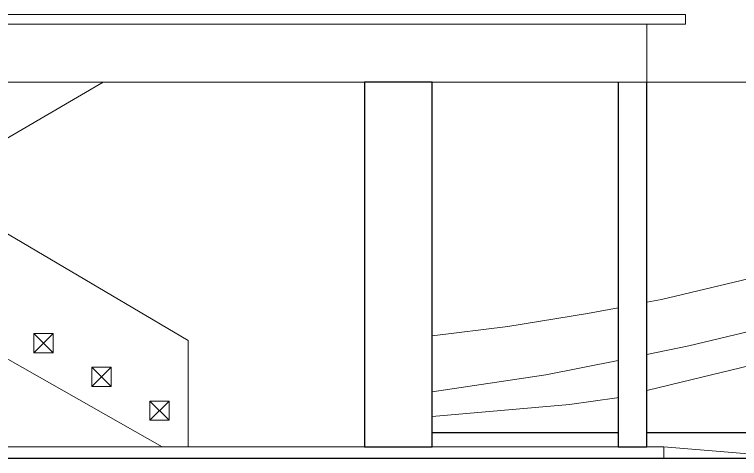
# Model space of a CAD drawing. Header units: inches. Extents: x 249 to 1192, y -18 to 440.
# Drawn here: x 621.88 to 629.39, y 180.07 to 184.66 of the extents above; entities that cross this region are included whole.
import ezdxf

# ---------------------------------------------------------------- set-up
doc = ezdxf.new("R2010")
doc.units = ezdxf.units.IN
doc.header["$MEASUREMENT"] = 0
for name, color, linetype, lineweight in [('BALOK', 3, 'Continuous', 20), ('DINDING', 6, 'Continuous', 0), ('LANTAI', 135, 'Continuous', 9)]:
    doc.layers.add(name, color=color, linetype=linetype, lineweight=lineweight)
doc.layers.add('GROUND', color=36, linetype='Continuous')
doc.layers.add('KOLOM', color=5, linetype='Continuous')

# ---------------------------------------------------------------- blocks, each defined once
blk = doc.blocks.new('ROOSTER')
at = {"layer": 'DINDING'}
blk.add_lwpolyline([(697.1307, 206.2812), (697.3307, 206.2812), (697.3307, 206.4812), (697.1307, 206.4812)], close=True, dxfattribs=at)
for points in [[(697.1307, 206.2812), (697.3307, 206.4812)], [(697.3307, 206.2812), (697.1307, 206.4812)]]:
    blk.add_lwpolyline(points, dxfattribs=at)
blk = doc.blocks.new('ampak samping')
at = {"layer": 'BALOK'}
blk.add_lwpolyline([(598.4558, 184.6617), (628.8298, 184.6617), (628.8298, 184.5617), (598.4558, 184.5617)], close=True, dxfattribs=at)
for points in [[(598.7558, 184.5617), (598.7558, 183.9617), (628.4298, 183.9617), (628.4298, 184.5617)], [(628.4298, 183.9617), (629.8803, 183.9617)]]:
    blk.add_lwpolyline(points, dxfattribs=at)
at = {"layer": 'DINDING'}
for points in [[(618.2048, 182.1617), (619.9298, 182.1617), (619.9298, 182.2881), (622.7989, 183.9617)], [(629.782, 183.9382), (629.782, 182.1332), (629.4778, 181.9277), (628.5803, 181.7129), (628.4298, 181.6841)], [(630.982, 183.1753), (630.982, 181.9832), (630.8541, 181.8332), (630.5295, 181.6832), (630.0424, 181.5332), (629.4998, 181.3832), (628.8626, 181.2332), (628.4298, 181.1421)], [(630.982, 182.9153), (630.982, 181.7232), (630.8541, 181.5732), (630.466, 181.3619), (630.0637, 181.2104), (629.5971, 181.0518), (628.8992, 180.8846), (628.4298, 180.7703)], [(620.9617, 182.89), (623.6798, 181.2867), (623.6798, 180.1867), (623.4098, 180.1867), (619.9298, 182.1617), (618.2048, 182.1617)], [(628.1298, 181.6266), (627.8146, 181.5661), (626.9883, 181.4314), (626.2048, 181.3363)], [(628.1298, 181.0792), (627.3838, 180.9332), (626.2048, 180.7563)], [(628.1298, 180.6973), (628.1179, 180.6944), (627.6279, 180.6238), (626.2048, 180.5012)]]:
    blk.add_lwpolyline(points, dxfattribs=at)
at = {"layer": 'GROUND'}
blk.add_lwpolyline([(654.0126, 180.0667), (596.1839, 180.0667)], dxfattribs=at)
at = {"layer": 'KOLOM'}
blk.add_lwpolyline([(625.5048, 180.1867), (626.2048, 180.1867), (626.2048, 183.9617), (625.5048, 183.9617)], close=True, dxfattribs=at)
for points in [[(628.1298, 183.9617), (628.1298, 180.1867), (628.4298, 180.1867), (628.4298, 183.9617)], [(626.2048, 180.3367), (628.1298, 180.3367)], [(628.4298, 180.3367), (629.6053, 180.3367)]]:
    blk.add_lwpolyline(points, dxfattribs=at)
at = {"layer": 'LANTAI'}
blk.add_lwpolyline([(599.0058, 180.0667), (628.6053, 180.0667), (628.6053, 180.1867), (599.0058, 180.1867)], close=True, dxfattribs=at)
blk.add_lwpolyline([(628.6053, 180.1867), (630.0622, 180.0667)], dxfattribs=at)
at = {"layer": 'DINDING', "xscale": -1}
for p in [(1319.4105, -25.1195), (1320.0105, -25.4695), (1320.6105, -25.8195)]:
    blk.add_blockref('ROOSTER', p, dxfattribs=at)

msp = doc.modelspace()

# ---------------------------------------------------------------- block references
at = {"layer": 'DINDING'}
msp.add_blockref('ampak samping', (0, 0), dxfattribs=at)

doc.saveas('drawing.dxf')
